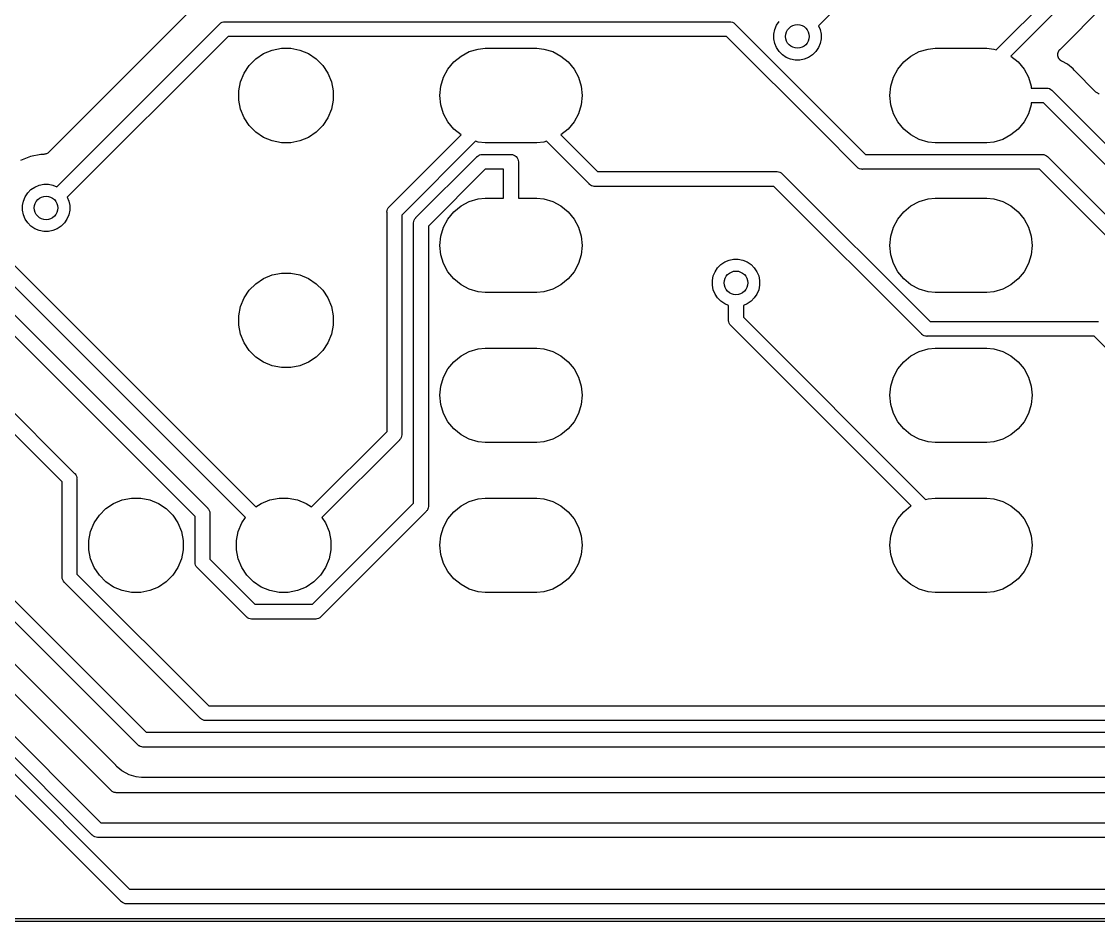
# Model space of a CAD drawing. Extents: x 19 to 115, y -142 to -17.
# Drawn here: x 29.81 to 48.05, y -142.26 to -127.02 of the extents above; entities that cross this region are included whole.
import ezdxf

# ---------------------------------------------------------------- set-up
doc = ezdxf.new("R2010")
doc.units = 0
doc.layers.add('BLACK', color=7, linetype='CONTINUOUS')

msp = doc.modelspace()

# ---------------------------------------------------------------- linework, layer by layer
at = {"layer": 'BLACK', "linetype": 'CONTINUOUS'}
for p, q in [((46.3189, -127.494), (47.6, -126.213)), ((47.809, -126.358), (46.5657, -127.601)), ((43.829, -126.567), (43.3083, -127.088)), ((32.782, -126.724), (30.276, -129.23)), ((47.3973, -127.488), (48.1462, -126.739)), ((30.4071, -129.817), (33.1633, -127.061)), ((33.1633, -127.061), (33.1672, -127.056)), ((33.1672, -127.056), (33.172, -127.052)), ((33.172, -127.052), (33.1854, -127.041)), ((33.172, -127.052), (33.172, -127.052)), ((33.1854, -127.041), (33.1862, -127.041)), ((33.1862, -127.041), (33.2079, -127.029)), ((33.2079, -127.029), (33.2315, -127.022)), ((33.2315, -127.022), (33.2499, -127.02)), ((33.2499, -127.02), (33.256, -127.019)), ((33.2499, -127.02), (33.2499, -127.02)), ((33.256, -127.019), (33.2621, -127.02)), ((33.2621, -127.02), (41.7949, -127.02)), ((41.7949, -127.02), (41.801, -127.019)), ((41.801, -127.019), (41.8071, -127.02)), ((41.8071, -127.02), (41.8071, -127.02)), ((41.8071, -127.02), (41.8255, -127.022)), ((41.8255, -127.022), (41.8491, -127.029)), ((41.8491, -127.029), (41.8708, -127.041)), ((41.8708, -127.041), (41.8898, -127.056)), ((41.8898, -127.056), (41.8937, -127.061)), ((41.8937, -127.061), (43.5267, -128.694)), ((42.5657, -127.152), (42.5959, -127.08)), ((42.5959, -127.08), (42.6397, -127.014)), ((43.3083, -127.088), (43.335, -127.152)), ((25.83, -127.293), (33.7792, -135.242)), ((33.3078, -127.27), (30.5839, -129.994)), ((41.7492, -127.27), (33.3078, -127.27)), ((43.3499, -128.871), (41.7492, -127.27)), ((42.5504, -127.23), (42.5657, -127.152)), ((42.5504, -127.308), (42.5504, -127.23)), ((43.335, -127.152), (43.3504, -127.23)), ((43.3504, -127.23), (43.3504, -127.308)), ((33.6024, -135.419), (25.621, -127.438)), ((34.0566, -127.501), (34.2112, -127.47)), ((34.2112, -127.47), (34.3688, -127.47)), ((34.3688, -127.47), (34.5234, -127.501)), ((37.5432, -127.482), (37.6607, -127.47)), ((37.6607, -127.47), (38.5393, -127.47)), ((38.5393, -127.47), (38.6568, -127.482)), ((42.5657, -127.386), (42.5504, -127.308)), ((42.5959, -127.459), (42.5657, -127.386)), ((42.6397, -127.524), (42.5959, -127.459)), ((43.3048, -127.459), (43.2611, -127.524)), ((43.335, -127.386), (43.3048, -127.459)), ((43.3504, -127.308), (43.335, -127.386)), ((45.1632, -127.482), (45.2807, -127.47)), ((45.2807, -127.47), (46.1593, -127.47)), ((46.1593, -127.47), (46.2768, -127.482)), ((33.6686, -127.76), (33.78, -127.649)), ((33.78, -127.649), (33.9111, -127.561)), ((33.9111, -127.561), (34.0566, -127.501)), ((34.5234, -127.501), (34.6689, -127.561)), ((34.6689, -127.561), (34.8, -127.649)), ((34.8, -127.649), (34.9114, -127.76)), ((37.1316, -127.702), (37.2534, -127.602)), ((37.2534, -127.602), (37.3924, -127.527)), ((37.3924, -127.527), (37.5432, -127.482)), ((38.6568, -127.482), (38.8076, -127.527)), ((38.8076, -127.527), (38.9466, -127.602)), ((38.9466, -127.602), (39.0684, -127.702)), ((42.6954, -127.58), (42.6397, -127.524)), ((42.7609, -127.624), (42.6954, -127.58)), ((42.8337, -127.654), (42.7609, -127.624)), ((42.911, -127.669), (42.8337, -127.654)), ((43.067, -127.654), (42.9898, -127.669)), ((43.1398, -127.624), (43.067, -127.654)), ((43.2053, -127.58), (43.1398, -127.624)), ((43.2611, -127.524), (43.2053, -127.58)), ((44.7516, -127.702), (44.8734, -127.602)), ((44.8734, -127.602), (45.0124, -127.527)), ((45.0124, -127.527), (45.1632, -127.482)), ((46.2768, -127.482), (46.3189, -127.494)), ((46.5657, -127.601), (46.5666, -127.602)), ((46.5666, -127.602), (46.6884, -127.702)), ((47.3601, -127.577), (47.3607, -127.571)), ((47.3606, -127.583), (47.3601, -127.577)), ((47.3606, -127.589), (47.3606, -127.583)), ((47.3618, -127.595), (47.3606, -127.589)), ((47.3607, -127.571), (47.3608, -127.564)), ((47.3608, -127.564), (47.362, -127.558)), ((47.3624, -127.602), (47.3618, -127.595)), ((47.362, -127.558), (47.3626, -127.553)), ((47.3641, -127.608), (47.3624, -127.602)), ((47.3626, -127.553), (47.3645, -127.546)), ((47.3652, -127.613), (47.3641, -127.608)), ((47.3645, -127.546), (47.3658, -127.54)), ((47.3676, -127.619), (47.3652, -127.613)), ((47.3658, -127.54), (47.3681, -127.535)), ((47.3695, -127.626), (47.3676, -127.619)), ((47.3681, -127.535), (47.3698, -127.529)), ((47.3722, -127.631), (47.3695, -127.626)), ((47.3698, -127.529), (47.3729, -127.523)), ((47.3744, -127.636), (47.3722, -127.631)), ((47.3729, -127.523), (47.3755, -127.517)), ((47.378, -127.642), (47.3744, -127.636)), ((47.3755, -127.517), (47.3788, -127.512)), ((47.381, -127.648), (47.378, -127.642)), ((47.3788, -127.512), (47.3815, -127.507)), ((47.3847, -127.652), (47.381, -127.648)), ((47.3815, -127.507), (47.3857, -127.502)), ((47.3879, -127.657), (47.3847, -127.652)), ((47.3857, -127.502), (47.3894, -127.497)), ((47.3925, -127.662), (47.3879, -127.657)), ((47.3894, -127.497), (47.3936, -127.492)), ((47.3966, -127.667), (47.3925, -127.662)), ((47.3936, -127.492), (47.3973, -127.488)), ((32.75, -135.402), (25.171, -127.823)), ((25.38, -127.678), (32.9591, -135.257)), ((33.581, -127.891), (33.6686, -127.76)), ((34.9114, -127.76), (34.999, -127.891)), ((36.9573, -127.962), (37.0316, -127.823)), ((37.0316, -127.823), (37.1316, -127.702)), ((39.0684, -127.702), (39.1684, -127.823)), ((39.1684, -127.823), (39.2427, -127.962)), ((42.9898, -127.669), (42.911, -127.669)), ((44.5773, -127.962), (44.6516, -127.823)), ((44.6516, -127.823), (44.7516, -127.702)), ((46.6884, -127.702), (46.7884, -127.823)), ((46.7884, -127.823), (46.8627, -127.962)), ((47.4011, -127.671), (47.3966, -127.667)), ((47.4052, -127.675), (47.4011, -127.671)), ((47.4106, -127.679), (47.4052, -127.675)), ((47.4157, -127.683), (47.4106, -127.679)), ((47.4208, -127.686), (47.4157, -127.683)), ((47.4256, -127.689), (47.4208, -127.686)), ((47.4272, -127.69), (47.4256, -127.689)), ((47.5234, -127.741), (47.4272, -127.69)), ((47.6198, -127.82), (47.5234, -127.741)), ((47.6356, -127.84), (47.6198, -127.82)), ((47.6394, -127.843), (47.6356, -127.84)), ((47.6428, -127.848), (47.6394, -127.843)), ((33.5207, -128.037), (33.581, -127.891)), ((34.999, -127.891), (35.0593, -128.037)), ((36.9116, -128.113), (36.9573, -127.962)), ((39.2427, -127.962), (39.2884, -128.113)), ((44.5316, -128.113), (44.5773, -127.962)), ((46.8627, -127.962), (46.9084, -128.113)), ((47.644, -127.849), (47.6428, -127.848)), ((48.0066, -128.211), (47.644, -127.849)), ((33.49, -128.191), (33.5207, -128.037)), ((33.49, -128.349), (33.49, -128.191)), ((35.0593, -128.037), (35.09, -128.191)), ((35.09, -128.191), (35.09, -128.349)), ((36.8961, -128.27), (36.9116, -128.113)), ((39.2884, -128.113), (39.3039, -128.27)), ((44.5161, -128.27), (44.5316, -128.113)), ((46.9084, -128.113), (46.9116, -128.145)), ((46.9116, -128.145), (47.1639, -128.145)), ((47.1639, -128.145), (47.17, -128.144)), ((47.17, -128.144), (47.1761, -128.145)), ((47.1761, -128.145), (47.1761, -128.145)), ((47.1761, -128.145), (47.1945, -128.147)), ((47.1945, -128.147), (47.2181, -128.154)), ((47.2181, -128.154), (47.2398, -128.166)), ((47.2398, -128.166), (47.2588, -128.181)), ((47.2588, -128.181), (47.2627, -128.186)), ((47.2627, -128.186), (48.3468, -129.27)), ((33.5207, -128.503), (33.49, -128.349)), ((35.09, -128.349), (35.0593, -128.503)), ((36.9116, -128.427), (36.8961, -128.27)), ((39.3039, -128.27), (39.2884, -128.427)), ((44.5316, -128.427), (44.5161, -128.27)), ((48.0159, -128.219), (48.0066, -128.211)), ((48.0253, -128.227), (48.0159, -128.219)), ((48.0255, -128.227), (48.0253, -128.227)), ((48.0258, -128.227), (48.0255, -128.227)), ((48.0364, -128.233), (48.0258, -128.227)), ((48.0471, -128.239), (48.0364, -128.233)), ((48.0474, -128.239), (48.0471, -128.239)), ((48.0476, -128.239), (48.0474, -128.239)), ((48.059, -128.242), (48.0476, -128.239)), ((33.581, -128.649), (33.5207, -128.503)), ((35.0593, -128.503), (34.999, -128.649)), ((36.9573, -128.578), (36.9116, -128.427)), ((39.2884, -128.427), (39.2427, -128.578)), ((44.5773, -128.578), (44.5316, -128.427)), ((46.9084, -128.427), (46.8627, -128.578)), ((46.9116, -128.395), (46.9084, -128.427)), ((47.1182, -128.395), (46.9116, -128.395)), ((48.2023, -129.479), (47.1182, -128.395)), ((24.7776, -128.741), (30.709, -134.672)), ((33.6686, -128.78), (33.581, -128.649)), ((34.999, -128.649), (34.9114, -128.78)), ((37.0316, -128.717), (36.9573, -128.578)), ((37.1316, -128.838), (37.0316, -128.717)), ((39.1684, -128.717), (39.0684, -128.838)), ((39.2427, -128.578), (39.1684, -128.717)), ((43.5267, -128.694), (43.5267, -128.694)), ((43.5267, -128.694), (44.1028, -129.27)), ((44.6516, -128.717), (44.5773, -128.578)), ((44.7516, -128.838), (44.6516, -128.717)), ((46.7884, -128.717), (46.6884, -128.838)), ((46.8627, -128.578), (46.7884, -128.717)), ((30.5, -134.817), (24.6008, -128.918)), ((33.78, -128.891), (33.6686, -128.78)), ((33.9111, -128.979), (33.78, -128.891)), ((34.8, -128.891), (34.6689, -128.979)), ((34.9114, -128.78), (34.8, -128.891)), ((36.0409, -130.152), (37.2543, -128.939)), ((37.2534, -128.938), (37.1316, -128.838)), ((37.2543, -128.939), (37.2534, -128.938)), ((38.9466, -128.938), (38.9457, -128.939)), ((38.9457, -128.939), (39.5668, -129.56)), ((39.0684, -128.838), (38.9466, -128.938)), ((43.35, -128.871), (43.3499, -128.871)), ((43.9583, -129.479), (43.35, -128.871)), ((44.8734, -128.938), (44.7516, -128.838)), ((45.0124, -129.013), (44.8734, -128.938)), ((46.5666, -128.938), (46.4276, -129.013)), ((46.6884, -128.838), (46.5666, -128.938)), ((34.0566, -129.039), (33.9111, -128.979)), ((34.2112, -129.07), (34.0566, -129.039)), ((34.3688, -129.07), (34.2112, -129.07)), ((34.5234, -129.039), (34.3688, -129.07)), ((34.6689, -128.979), (34.5234, -129.039)), ((37.5011, -129.046), (36.25, -130.297)), ((37.5432, -129.058), (37.5011, -129.046)), ((37.6607, -129.07), (37.5432, -129.058)), ((38.5393, -129.07), (37.6607, -129.07)), ((38.6568, -129.058), (38.5393, -129.07)), ((38.6989, -129.046), (38.6568, -129.058)), ((39.4223, -129.769), (38.6989, -129.046)), ((45.1632, -129.058), (45.0124, -129.013)), ((45.2807, -129.07), (45.1632, -129.058)), ((46.1593, -129.07), (45.2807, -129.07)), ((46.2768, -129.058), (46.1593, -129.07)), ((46.4276, -129.013), (46.2768, -129.058)), ((29.9611, -129.302), (29.7959, -129.37)), ((30.1366, -129.267), (29.9611, -129.302)), ((30.1862, -129.267), (30.1366, -129.267)), ((30.1979, -129.266), (30.1862, -129.267)), ((30.2096, -129.265), (30.1979, -129.266)), ((30.2102, -129.265), (30.2096, -129.265)), ((30.2109, -129.265), (30.2102, -129.265)), ((30.2221, -129.261), (30.2109, -129.265)), ((30.2334, -129.258), (30.2221, -129.261)), ((30.234, -129.258), (30.2334, -129.258)), ((30.2346, -129.257), (30.234, -129.258)), ((30.245, -129.252), (30.2346, -129.257)), ((30.2554, -129.247), (30.245, -129.252)), ((30.2559, -129.246), (30.2554, -129.247)), ((30.2565, -129.246), (30.2559, -129.246)), ((30.2656, -129.238), (30.2565, -129.246)), ((30.2747, -129.231), (30.2656, -129.238)), ((30.2757, -129.23), (30.2747, -129.231)), ((30.276, -129.23), (30.2757, -129.23)), ((30.2757, -129.23), (30.2757, -129.23)), ((30.2757, -129.23), (30.2757, -129.23)), ((37.5226, -129.306), (37.5273, -129.302)), ((37.5273, -129.302), (37.5416, -129.291)), ((37.5273, -129.302), (37.5273, -129.302)), ((37.5416, -129.291), (37.5633, -129.279)), ((37.5633, -129.279), (37.5663, -129.278)), ((37.5663, -129.278), (37.5869, -129.272)), ((37.5869, -129.272), (37.6053, -129.27)), ((37.6053, -129.27), (37.6114, -129.269)), ((37.6053, -129.27), (37.6053, -129.27)), ((37.6114, -129.269), (37.6175, -129.27)), ((37.6175, -129.27), (38.0939, -129.27)), ((38.0939, -129.27), (38.1, -129.269)), ((38.1, -129.269), (38.1061, -129.27)), ((38.1061, -129.27), (38.1245, -129.272)), ((38.1245, -129.272), (38.1481, -129.279)), ((38.1481, -129.279), (38.1698, -129.291)), ((38.1698, -129.291), (38.1888, -129.306)), ((44.1028, -129.27), (47.0929, -129.27)), ((47.0929, -129.27), (47.099, -129.269)), ((47.099, -129.269), (47.1051, -129.27)), ((47.1051, -129.27), (47.1051, -129.27)), ((47.1051, -129.27), (47.1235, -129.272)), ((47.1235, -129.272), (47.1471, -129.279)), ((47.1471, -129.279), (47.1688, -129.291)), ((47.1688, -129.291), (47.1878, -129.306)), ((36.4909, -130.339), (37.5187, -129.311)), ((37.5187, -129.311), (37.5226, -129.306)), ((38.1888, -129.306), (38.2044, -129.325)), ((38.2044, -129.325), (38.216, -129.347)), ((38.216, -129.347), (38.2232, -129.371)), ((38.2232, -129.371), (38.2256, -129.395)), ((38.2256, -129.395), (38.225, -129.401)), ((38.225, -129.401), (38.225, -130.01)), ((43.9622, -129.484), (43.9583, -129.479)), ((43.967, -129.488), (43.9622, -129.484)), ((47.1878, -129.306), (47.1917, -129.311)), ((47.1917, -129.311), (48.7108, -130.83)), ((37.6632, -129.52), (36.7, -130.483)), ((37.975, -129.52), (37.6632, -129.52)), ((37.975, -130.01), (37.975, -129.52)), ((39.5668, -129.56), (42.5979, -129.56)), ((42.5979, -129.56), (42.604, -129.559)), ((42.604, -129.559), (42.6101, -129.56)), ((42.6101, -129.56), (42.6101, -129.56)), ((42.6101, -129.56), (42.6285, -129.562)), ((42.6285, -129.562), (42.6521, -129.569)), ((42.6521, -129.569), (42.6738, -129.581)), ((42.6738, -129.581), (42.6928, -129.596)), ((42.6928, -129.596), (42.6967, -129.601)), ((42.6967, -129.601), (45.1958, -132.1)), ((43.9812, -129.499), (43.967, -129.488)), ((43.9929, -129.506), (43.9812, -129.499)), ((44.0029, -129.511), (43.9929, -129.506)), ((44.0265, -129.518), (44.0029, -129.511)), ((44.0449, -129.52), (44.0265, -129.518)), ((44.051, -129.521), (44.0449, -129.52)), ((44.0449, -129.52), (44.0449, -129.52)), ((44.0571, -129.52), (44.051, -129.521)), ((47.0472, -129.52), (44.0571, -129.52)), ((48.5663, -131.039), (47.0472, -129.52)), ((29.971, -129.864), (30.0365, -129.821)), ((30.0365, -129.821), (30.1093, -129.79)), ((30.1093, -129.79), (30.1866, -129.775)), ((30.1866, -129.775), (30.2654, -129.775)), ((30.2654, -129.775), (30.3427, -129.79)), ((30.3427, -129.79), (30.4071, -129.817)), ((39.4262, -129.774), (39.4223, -129.769)), ((39.4309, -129.778), (39.4262, -129.774)), ((39.4452, -129.789), (39.4309, -129.778)), ((39.4608, -129.798), (39.4452, -129.789)), ((39.4669, -129.801), (39.4608, -129.798)), ((39.4905, -129.808), (39.4669, -129.801)), ((39.5089, -129.81), (39.4905, -129.808)), ((39.515, -129.811), (39.5089, -129.81)), ((39.5089, -129.81), (39.5089, -129.81)), ((39.5211, -129.81), (39.515, -129.811)), ((42.5522, -129.81), (39.5211, -129.81)), ((45.0513, -132.309), (42.5522, -129.81)), ((29.8414, -130.058), (29.8715, -129.986)), ((29.8715, -129.986), (29.9153, -129.92)), ((29.9153, -129.92), (29.971, -129.864)), ((30.5839, -129.994), (30.6106, -130.058)), ((37.3924, -130.067), (37.5432, -130.022)), ((37.5432, -130.022), (37.6607, -130.01)), ((37.6607, -130.01), (37.975, -130.01)), ((38.225, -130.01), (38.5393, -130.01)), ((38.5393, -130.01), (38.6568, -130.022)), ((38.6568, -130.022), (38.8076, -130.067)), ((45.0124, -130.067), (45.1632, -130.022)), ((45.1632, -130.022), (45.2807, -130.01)), ((45.2807, -130.01), (46.1593, -130.01)), ((46.1593, -130.01), (46.2768, -130.022)), ((46.2768, -130.022), (46.4276, -130.067)), ((29.826, -130.136), (29.8414, -130.058)), ((29.826, -130.214), (29.826, -130.136)), ((29.8414, -130.292), (29.826, -130.214)), ((30.6106, -130.058), (30.626, -130.136)), ((30.626, -130.214), (30.6106, -130.292)), ((30.626, -130.136), (30.626, -130.214)), ((36.0018, -130.221), (36.0089, -130.197)), ((36.0089, -130.197), (36.0205, -130.175)), ((36.0205, -130.175), (36.0323, -130.161)), ((36.0323, -130.161), (36.0362, -130.156)), ((36.0323, -130.161), (36.0323, -130.161)), ((36.0362, -130.156), (36.0409, -130.152)), ((37.1316, -130.242), (37.2534, -130.142)), ((37.2534, -130.142), (37.3924, -130.067)), ((38.8076, -130.067), (38.9466, -130.142)), ((38.9466, -130.142), (39.0684, -130.242)), ((44.7516, -130.242), (44.8734, -130.142)), ((44.8734, -130.142), (45.0124, -130.067)), ((46.4276, -130.067), (46.5666, -130.142)), ((46.5666, -130.142), (46.6884, -130.242)), ((29.8715, -130.364), (29.8414, -130.292)), ((29.9153, -130.43), (29.8715, -130.364)), ((30.5805, -130.364), (30.5367, -130.43)), ((30.6106, -130.292), (30.5805, -130.364)), ((35.9994, -130.245), (36.0018, -130.221)), ((36, -130.251), (35.9994, -130.245)), ((36, -133.963), (36, -130.251)), ((36.25, -130.297), (36.25, -134.009)), ((36.4518, -130.407), (36.4589, -130.383)), ((36.4589, -130.383), (36.4706, -130.362)), ((36.4706, -130.362), (36.4862, -130.343)), ((36.4862, -130.343), (36.4909, -130.339)), ((36.9573, -130.502), (37.0316, -130.363)), ((37.0316, -130.363), (37.1316, -130.242)), ((39.0684, -130.242), (39.1684, -130.363)), ((39.1684, -130.363), (39.2427, -130.502)), ((44.5773, -130.502), (44.6516, -130.363)), ((44.6516, -130.363), (44.7516, -130.242)), ((46.6884, -130.242), (46.7884, -130.363)), ((46.7884, -130.363), (46.8627, -130.502)), ((20.445, -130.52), (31.6414, -141.716)), ((29.971, -130.486), (29.9153, -130.43)), ((30.0365, -130.529), (29.971, -130.486)), ((30.1093, -130.56), (30.0365, -130.529)), ((30.1866, -130.575), (30.1093, -130.56)), ((30.2654, -130.575), (30.1866, -130.575)), ((30.3427, -130.56), (30.2654, -130.575)), ((30.4155, -130.529), (30.3427, -130.56)), ((30.481, -130.486), (30.4155, -130.529)), ((30.5367, -130.43), (30.481, -130.486)), ((36.4494, -130.431), (36.45, -130.425)), ((36.45, -130.438), (36.4494, -130.431)), ((36.45, -130.425), (36.4518, -130.407)), ((36.45, -130.425), (36.45, -130.425)), ((36.45, -135.178), (36.45, -130.438)), ((36.7, -130.483), (36.7, -135.224)), ((36.9116, -130.653), (36.9573, -130.502)), ((39.2427, -130.502), (39.2884, -130.653)), ((44.5316, -130.653), (44.5773, -130.502)), ((46.8627, -130.502), (46.9084, -130.653)), ((31.4969, -141.925), (20.2359, -130.664)), ((36.8961, -130.81), (36.9116, -130.653)), ((39.2884, -130.653), (39.3039, -130.81)), ((44.5161, -130.81), (44.5316, -130.653)), ((46.9084, -130.653), (46.9239, -130.81)), ((36.9116, -130.967), (36.8961, -130.81)), ((39.3039, -130.81), (39.2884, -130.967)), ((44.5316, -130.967), (44.5161, -130.81)), ((46.9239, -130.81), (46.9084, -130.967)), ((36.9573, -131.118), (36.9116, -130.967)), ((37.0316, -131.257), (36.9573, -131.118)), ((39.2427, -131.118), (39.1684, -131.257)), ((39.2884, -130.967), (39.2427, -131.118)), ((41.655, -131.134), (41.7205, -131.091)), ((41.7205, -131.091), (41.7933, -131.06)), ((41.7933, -131.06), (41.8706, -131.045)), ((41.8706, -131.045), (41.9494, -131.045)), ((41.9494, -131.045), (42.0267, -131.06)), ((42.0267, -131.06), (42.0995, -131.091)), ((42.0995, -131.091), (42.165, -131.134)), ((44.5773, -131.118), (44.5316, -130.967)), ((44.6516, -131.257), (44.5773, -131.118)), ((46.8627, -131.118), (46.7884, -131.257)), ((46.9084, -130.967), (46.8627, -131.118)), ((34.0566, -131.311), (34.2112, -131.28)), ((34.2112, -131.28), (34.3688, -131.28)), ((34.3688, -131.28), (34.5234, -131.311)), ((37.1316, -131.378), (37.0316, -131.257)), ((39.1684, -131.257), (39.0684, -131.378)), ((41.5254, -131.328), (41.5555, -131.256)), ((41.5555, -131.256), (41.5993, -131.19)), ((41.5993, -131.19), (41.655, -131.134)), ((42.165, -131.134), (42.2207, -131.19)), ((42.2207, -131.19), (42.2645, -131.256)), ((42.2645, -131.256), (42.2946, -131.328)), ((44.7516, -131.378), (44.6516, -131.257)), ((46.7884, -131.257), (46.6884, -131.378)), ((33.6686, -131.57), (33.78, -131.459)), ((33.78, -131.459), (33.9111, -131.371)), ((33.9111, -131.371), (34.0566, -131.311)), ((34.5234, -131.311), (34.6689, -131.371)), ((34.6689, -131.371), (34.8, -131.459)), ((34.8, -131.459), (34.9114, -131.57)), ((37.2534, -131.478), (37.1316, -131.378)), ((37.3924, -131.553), (37.2534, -131.478)), ((38.9466, -131.478), (38.8076, -131.553)), ((39.0684, -131.378), (38.9466, -131.478)), ((41.51, -131.406), (41.5254, -131.328)), ((41.51, -131.484), (41.51, -131.406)), ((41.5254, -131.562), (41.51, -131.484)), ((42.2946, -131.328), (42.31, -131.406)), ((42.31, -131.484), (42.2946, -131.562)), ((42.31, -131.406), (42.31, -131.484)), ((44.8734, -131.478), (44.7516, -131.378)), ((45.0124, -131.553), (44.8734, -131.478)), ((46.5666, -131.478), (46.4276, -131.553)), ((46.6884, -131.378), (46.5666, -131.478)), ((33.581, -131.701), (33.6686, -131.57)), ((34.9114, -131.57), (34.999, -131.701)), ((37.5432, -131.598), (37.3924, -131.553)), ((37.6607, -131.61), (37.5432, -131.598)), ((38.5393, -131.61), (37.6607, -131.61)), ((38.6568, -131.598), (38.5393, -131.61)), ((38.8076, -131.553), (38.6568, -131.598)), ((41.5555, -131.634), (41.5254, -131.562)), ((41.5993, -131.7), (41.5555, -131.634)), ((42.2645, -131.634), (42.2207, -131.7)), ((42.2946, -131.562), (42.2645, -131.634)), ((45.1632, -131.598), (45.0124, -131.553)), ((45.2807, -131.61), (45.1632, -131.598)), ((46.1593, -131.61), (45.2807, -131.61)), ((46.2768, -131.598), (46.1593, -131.61)), ((46.4276, -131.553), (46.2768, -131.598)), ((33.49, -132.001), (33.5207, -131.847)), ((33.5207, -131.847), (33.581, -131.701)), ((34.999, -131.701), (35.0593, -131.847)), ((35.0593, -131.847), (35.09, -132.001)), ((41.655, -131.756), (41.5993, -131.7)), ((41.7205, -131.799), (41.655, -131.756)), ((41.785, -131.826), (41.7205, -131.799)), ((41.785, -132.074), (41.785, -131.826)), ((42.0995, -131.799), (42.035, -131.826)), ((42.035, -131.826), (42.035, -132.028)), ((42.165, -131.756), (42.0995, -131.799)), ((42.2207, -131.7), (42.165, -131.756)), ((33.49, -132.159), (33.49, -132.001)), ((35.09, -132.001), (35.09, -132.159)), ((42.035, -132.028), (45.1211, -135.114)), ((22.68, -132.118), (31.1528, -140.591)), ((33.5207, -132.313), (33.49, -132.159)), ((35.09, -132.159), (35.0593, -132.313)), ((41.7844, -132.08), (41.785, -132.074)), ((41.785, -132.086), (41.7844, -132.08)), ((41.7858, -132.094), (41.785, -132.086)), ((41.7868, -132.105), (41.7858, -132.094)), ((41.794, -132.128), (41.7868, -132.105)), ((41.8056, -132.15), (41.794, -132.128)), ((41.8168, -132.163), (41.8056, -132.15)), ((41.8212, -132.169), (41.8168, -132.163)), ((41.8259, -132.173), (41.8212, -132.169)), ((44.8743, -135.221), (41.8259, -132.173)), ((45.1958, -132.1), (48.0207, -132.1)), ((48.0207, -132.1), (48.0268, -132.099)), ((48.0268, -132.099), (48.0329, -132.1)), ((48.0329, -132.1), (48.0329, -132.1)), ((48.0329, -132.1), (48.0513, -132.102)), ((31.0083, -140.8), (22.4709, -132.263)), ((33.581, -132.459), (33.5207, -132.313)), ((35.0593, -132.313), (34.999, -132.459)), ((45.0552, -132.314), (45.0513, -132.309)), ((45.0599, -132.318), (45.0552, -132.314)), ((45.0708, -132.327), (45.0599, -132.318)), ((45.0599, -132.318), (45.0599, -132.318)), ((45.0742, -132.329), (45.0708, -132.327)), ((45.0959, -132.341), (45.0742, -132.329)), ((45.1195, -132.348), (45.0959, -132.341)), ((45.1379, -132.35), (45.1195, -132.348)), ((45.144, -132.351), (45.1379, -132.35)), ((45.1379, -132.35), (45.1379, -132.35)), ((45.1501, -132.35), (45.144, -132.351)), ((47.975, -132.35), (45.1501, -132.35)), ((53.9941, -138.369), (47.975, -132.35)), ((33.6686, -132.59), (33.581, -132.459)), ((34.999, -132.459), (34.9114, -132.59)), ((37.3924, -132.607), (37.5432, -132.562)), ((37.5432, -132.562), (37.6607, -132.55)), ((37.6607, -132.55), (38.5393, -132.55)), ((38.5393, -132.55), (38.6568, -132.562)), ((38.6568, -132.562), (38.8076, -132.607)), ((45.0124, -132.607), (45.1632, -132.562)), ((45.1632, -132.562), (45.2807, -132.55)), ((45.2807, -132.55), (46.1593, -132.55)), ((46.1593, -132.55), (46.2768, -132.562)), ((46.2768, -132.562), (46.4276, -132.607)), ((33.78, -132.701), (33.6686, -132.59)), ((33.9111, -132.789), (33.78, -132.701)), ((34.8, -132.701), (34.6689, -132.789)), ((34.9114, -132.59), (34.8, -132.701)), ((37.1316, -132.782), (37.2534, -132.682)), ((37.2534, -132.682), (37.3924, -132.607)), ((38.8076, -132.607), (38.9466, -132.682)), ((38.9466, -132.682), (39.0684, -132.782)), ((44.7516, -132.782), (44.8734, -132.682)), ((44.8734, -132.682), (45.0124, -132.607)), ((46.4276, -132.607), (46.5666, -132.682)), ((46.5666, -132.682), (46.6884, -132.782)), ((34.0566, -132.849), (33.9111, -132.789)), ((34.2112, -132.88), (34.0566, -132.849)), ((34.3688, -132.88), (34.2112, -132.88)), ((34.5234, -132.849), (34.3688, -132.88)), ((34.6689, -132.789), (34.5234, -132.849)), ((36.9573, -133.042), (37.0316, -132.903)), ((37.0316, -132.903), (37.1316, -132.782)), ((39.0684, -132.782), (39.1684, -132.903)), ((39.1684, -132.903), (39.2427, -133.042)), ((44.5773, -133.042), (44.6516, -132.903)), ((44.6516, -132.903), (44.7516, -132.782)), ((46.6884, -132.782), (46.7884, -132.903)), ((46.7884, -132.903), (46.8627, -133.042)), ((36.9116, -133.193), (36.9573, -133.042)), ((39.2427, -133.042), (39.2884, -133.193)), ((44.5316, -133.193), (44.5773, -133.042)), ((46.8627, -133.042), (46.9084, -133.193)), ((36.8961, -133.35), (36.9116, -133.193)), ((39.2884, -133.193), (39.3039, -133.35)), ((44.5161, -133.35), (44.5316, -133.193)), ((46.9084, -133.193), (46.9239, -133.35)), ((36.9116, -133.507), (36.8961, -133.35)), ((39.3039, -133.35), (39.2884, -133.507)), ((44.5316, -133.507), (44.5161, -133.35)), ((46.9239, -133.35), (46.9084, -133.507)), ((36.9573, -133.658), (36.9116, -133.507)), ((37.0316, -133.797), (36.9573, -133.658)), ((39.2427, -133.658), (39.1684, -133.797)), ((39.2884, -133.507), (39.2427, -133.658)), ((44.5773, -133.658), (44.5316, -133.507)), ((44.6516, -133.797), (44.5773, -133.658)), ((46.8627, -133.658), (46.7884, -133.797)), ((46.9084, -133.507), (46.8627, -133.658)), ((37.1316, -133.918), (37.0316, -133.797)), ((39.1684, -133.797), (39.0684, -133.918)), ((44.7516, -133.918), (44.6516, -133.797)), ((46.7884, -133.797), (46.6884, -133.918)), ((34.7208, -135.242), (36, -133.963)), ((36.2482, -134.04), (36.2414, -134.062)), ((36.25, -134.021), (36.2482, -134.04)), ((36.25, -134.009), (36.2506, -134.015)), ((36.2506, -134.015), (36.25, -134.021)), ((36.25, -134.021), (36.25, -134.021)), ((37.2534, -134.018), (37.1316, -133.918)), ((37.3924, -134.093), (37.2534, -134.018)), ((38.9466, -134.018), (38.8076, -134.093)), ((39.0684, -133.918), (38.9466, -134.018)), ((44.8734, -134.018), (44.7516, -133.918)), ((45.0124, -134.093), (44.8734, -134.018)), ((46.5666, -134.018), (46.4276, -134.093)), ((46.6884, -133.918), (46.5666, -134.018)), ((36.209, -134.108), (34.8976, -135.419)), ((36.2138, -134.104), (36.209, -134.108)), ((36.2187, -134.098), (36.2138, -134.104)), ((36.2294, -134.085), (36.2187, -134.098)), ((36.241, -134.063), (36.2294, -134.085)), ((36.2414, -134.062), (36.241, -134.063)), ((37.5432, -134.138), (37.3924, -134.093)), ((37.6607, -134.15), (37.5432, -134.138)), ((38.5393, -134.15), (37.6607, -134.15)), ((38.6568, -134.138), (38.5393, -134.15)), ((38.8076, -134.093), (38.6568, -134.138)), ((45.1632, -134.138), (45.0124, -134.093)), ((45.2807, -134.15), (45.1632, -134.138)), ((46.1593, -134.15), (45.2807, -134.15)), ((46.2768, -134.138), (46.1593, -134.15)), ((46.4276, -134.093), (46.2768, -134.138)), ((30.709, -134.672), (30.7138, -134.676)), ((30.7138, -134.676), (30.7177, -134.681)), ((30.7177, -134.681), (30.7294, -134.695)), ((30.7294, -134.695), (30.7379, -134.711)), ((30.7379, -134.711), (30.741, -134.717)), ((30.741, -134.717), (30.7482, -134.74)), ((30.7482, -134.74), (30.75, -134.759)), ((30.75, -134.759), (30.75, -134.759)), ((30.75, -134.759), (30.7506, -134.765)), ((30.7506, -134.765), (30.75, -134.771)), ((30.75, -134.771), (30.75, -136.378)), ((30.5, -136.424), (30.5, -134.817)), ((31.3711, -135.181), (31.5166, -135.121)), ((31.5166, -135.121), (31.6712, -135.09)), ((31.6712, -135.09), (31.8288, -135.09)), ((31.8288, -135.09), (31.9834, -135.121)), ((31.9834, -135.121), (32.1289, -135.181)), ((33.8711, -135.181), (34.0166, -135.121)), ((34.0166, -135.121), (34.1712, -135.09)), ((34.1712, -135.09), (34.3288, -135.09)), ((34.3288, -135.09), (34.4834, -135.121)), ((34.4834, -135.121), (34.6289, -135.181)), ((37.3924, -135.147), (37.5432, -135.102)), ((37.5432, -135.102), (37.6607, -135.09)), ((37.6607, -135.09), (38.5393, -135.09)), ((38.5393, -135.09), (38.6568, -135.102)), ((38.6568, -135.102), (38.8076, -135.147)), ((45.1211, -135.114), (45.1632, -135.102)), ((45.1632, -135.102), (45.2807, -135.09)), ((45.2807, -135.09), (46.1593, -135.09)), ((46.1593, -135.09), (46.2768, -135.102)), ((46.2768, -135.102), (46.4276, -135.147)), ((31.1286, -135.38), (31.24, -135.269)), ((31.24, -135.269), (31.3711, -135.181)), ((32.1289, -135.181), (32.26, -135.269)), ((32.26, -135.269), (32.3714, -135.38)), ((32.9591, -135.257), (32.9638, -135.261)), ((32.9638, -135.261), (32.9677, -135.266)), ((32.9677, -135.266), (32.9677, -135.266)), ((32.9677, -135.266), (32.9732, -135.273)), ((32.9732, -135.273), (32.9794, -135.28)), ((32.9794, -135.28), (32.991, -135.302)), ((32.991, -135.302), (32.9982, -135.325)), ((33.7792, -135.242), (33.8711, -135.181)), ((34.6289, -135.181), (34.7208, -135.242)), ((34.7382, -136.89), (36.45, -135.178)), ((36.6638, -135.319), (36.659, -135.323)), ((36.6717, -135.309), (36.6638, -135.319)), ((36.6794, -135.3), (36.6717, -135.309)), ((36.691, -135.278), (36.6794, -135.3)), ((36.6927, -135.272), (36.691, -135.278)), ((36.6982, -135.255), (36.6927, -135.272)), ((36.7, -135.236), (36.6982, -135.255)), ((36.7, -135.224), (36.7006, -135.23)), ((36.7006, -135.23), (36.7, -135.236)), ((36.7, -135.236), (36.7, -135.236)), ((37.0316, -135.443), (37.1316, -135.322)), ((37.1316, -135.322), (37.2534, -135.222)), ((37.2534, -135.222), (37.3924, -135.147)), ((38.8076, -135.147), (38.9466, -135.222)), ((38.9466, -135.222), (39.0684, -135.322)), ((39.0684, -135.322), (39.1684, -135.443)), ((44.6516, -135.443), (44.7516, -135.322)), ((44.7516, -135.322), (44.8734, -135.222)), ((44.8734, -135.222), (44.8743, -135.221)), ((46.4276, -135.147), (46.5666, -135.222)), ((46.5666, -135.222), (46.6884, -135.322)), ((46.6884, -135.322), (46.7884, -135.443)), ((31.041, -135.511), (31.1286, -135.38)), ((32.3714, -135.38), (32.459, -135.511)), ((32.75, -136.174), (32.75, -135.402)), ((32.9982, -135.325), (33, -135.344)), ((33, -135.344), (33, -135.344)), ((33, -135.344), (33.0006, -135.35)), ((33.0006, -135.35), (33, -135.356)), ((33, -135.356), (33, -136.128)), ((33.541, -135.511), (33.6024, -135.419)), ((36.659, -135.323), (34.8827, -137.099)), ((34.8976, -135.419), (34.959, -135.511)), ((36.9573, -135.582), (37.0316, -135.443)), ((39.1684, -135.443), (39.2427, -135.582)), ((44.5773, -135.582), (44.6516, -135.443)), ((46.7884, -135.443), (46.8627, -135.582)), ((30.95, -135.811), (30.9807, -135.657)), ((30.9807, -135.657), (31.041, -135.511)), ((32.459, -135.511), (32.5193, -135.657)), ((32.5193, -135.657), (32.55, -135.811)), ((33.45, -135.811), (33.4807, -135.657)), ((33.4807, -135.657), (33.541, -135.511)), ((34.959, -135.511), (35.0193, -135.657)), ((35.0193, -135.657), (35.05, -135.811)), ((36.9116, -135.733), (36.9573, -135.582)), ((39.2427, -135.582), (39.2884, -135.733)), ((44.5316, -135.733), (44.5773, -135.582)), ((46.8627, -135.582), (46.9084, -135.733)), ((30.95, -135.969), (30.95, -135.811)), ((32.55, -135.811), (32.55, -135.969)), ((33.45, -135.969), (33.45, -135.811)), ((35.05, -135.811), (35.05, -135.969)), ((36.8961, -135.89), (36.9116, -135.733)), ((39.2884, -135.733), (39.3039, -135.89)), ((44.5161, -135.89), (44.5316, -135.733)), ((46.9084, -135.733), (46.9239, -135.89)), ((30.9807, -136.123), (30.95, -135.969)), ((32.55, -135.969), (32.5193, -136.123)), ((33.4807, -136.123), (33.45, -135.969)), ((35.05, -135.969), (35.0193, -136.123)), ((36.9116, -136.047), (36.8961, -135.89)), ((36.9573, -136.198), (36.9116, -136.047)), ((39.2884, -136.047), (39.2427, -136.198)), ((39.3039, -135.89), (39.2884, -136.047)), ((44.5316, -136.047), (44.5161, -135.89)), ((44.5773, -136.198), (44.5316, -136.047)), ((46.9084, -136.047), (46.8627, -136.198)), ((46.9239, -135.89), (46.9084, -136.047)), ((31.041, -136.269), (30.9807, -136.123)), ((32.5193, -136.123), (32.459, -136.269)), ((32.7494, -136.18), (32.75, -136.174)), ((32.75, -136.186), (32.7494, -136.18)), ((32.7518, -136.205), (32.75, -136.186)), ((32.75, -136.186), (32.75, -136.186)), ((32.759, -136.228), (32.7518, -136.205)), ((32.7706, -136.25), (32.759, -136.228)), ((33, -136.128), (33.7618, -136.89)), ((33.541, -136.269), (33.4807, -136.123)), ((35.0193, -136.123), (34.959, -136.269)), ((37.0316, -136.337), (36.9573, -136.198)), ((39.2427, -136.198), (39.1684, -136.337)), ((44.6516, -136.337), (44.5773, -136.198)), ((46.8627, -136.198), (46.7884, -136.337)), ((29.2226, -136.361), (31.9218, -139.06)), ((30.75, -136.378), (32.9818, -138.61)), ((31.1286, -136.4), (31.041, -136.269)), ((31.24, -136.511), (31.1286, -136.4)), ((32.3714, -136.4), (32.26, -136.511)), ((32.459, -136.269), (32.3714, -136.4)), ((32.7862, -136.269), (32.7706, -136.25)), ((32.791, -136.273), (32.7862, -136.269)), ((33.6173, -137.099), (32.791, -136.273)), ((33.6286, -136.4), (33.541, -136.269)), ((33.74, -136.511), (33.6286, -136.4)), ((34.8714, -136.4), (34.76, -136.511)), ((34.959, -136.269), (34.8714, -136.4)), ((37.1316, -136.458), (37.0316, -136.337)), ((39.1684, -136.337), (39.0684, -136.458)), ((44.7516, -136.458), (44.6516, -136.337)), ((46.7884, -136.337), (46.6884, -136.458)), ((31.7773, -139.269), (29.0458, -136.538)), ((30.4994, -136.43), (30.5, -136.424)), ((30.5018, -136.455), (30.4994, -136.43)), ((30.509, -136.478), (30.5018, -136.455)), ((30.5206, -136.5), (30.509, -136.478)), ((30.5323, -136.514), (30.5206, -136.5)), ((30.5362, -136.519), (30.5323, -136.514)), ((30.5409, -136.523), (30.5362, -136.519)), ((32.8373, -138.819), (30.5409, -136.523)), ((31.3711, -136.599), (31.24, -136.511)), ((31.5166, -136.659), (31.3711, -136.599)), ((32.1289, -136.599), (31.9834, -136.659)), ((32.26, -136.511), (32.1289, -136.599)), ((33.8711, -136.599), (33.74, -136.511)), ((34.0166, -136.659), (33.8711, -136.599)), ((34.6289, -136.599), (34.4834, -136.659)), ((34.76, -136.511), (34.6289, -136.599)), ((37.2534, -136.558), (37.1316, -136.458)), ((37.3924, -136.633), (37.2534, -136.558)), ((38.9466, -136.558), (38.8076, -136.633)), ((39.0684, -136.458), (38.9466, -136.558)), ((44.8734, -136.558), (44.7516, -136.458)), ((45.0124, -136.633), (44.8734, -136.558)), ((46.5666, -136.558), (46.4276, -136.633)), ((46.6884, -136.458), (46.5666, -136.558)), ((31.6712, -136.69), (31.5166, -136.659)), ((31.8288, -136.69), (31.6712, -136.69)), ((31.9834, -136.659), (31.8288, -136.69)), ((34.1712, -136.69), (34.0166, -136.659)), ((34.3288, -136.69), (34.1712, -136.69)), ((34.4834, -136.659), (34.3288, -136.69)), ((37.5432, -136.678), (37.3924, -136.633)), ((37.6607, -136.69), (37.5432, -136.678)), ((38.5393, -136.69), (37.6607, -136.69)), ((38.6568, -136.678), (38.5393, -136.69)), ((38.8076, -136.633), (38.6568, -136.678)), ((45.1632, -136.678), (45.0124, -136.633)), ((45.2807, -136.69), (45.1632, -136.678)), ((46.1593, -136.69), (45.2807, -136.69)), ((46.2768, -136.678), (46.1593, -136.69)), ((46.4276, -136.633), (46.2768, -136.678)), ((33.7618, -136.89), (34.7382, -136.89)), ((33.6212, -137.104), (33.6173, -137.099)), ((33.6259, -137.108), (33.6212, -137.104)), ((33.6349, -137.115), (33.6259, -137.108)), ((33.6259, -137.108), (33.6259, -137.108)), ((33.6402, -137.119), (33.6349, -137.115)), ((33.6619, -137.131), (33.6402, -137.119)), ((33.6855, -137.138), (33.6619, -137.131)), ((33.7039, -137.14), (33.6855, -137.138)), ((33.71, -137.141), (33.7039, -137.14)), ((33.7039, -137.14), (33.7039, -137.14)), ((33.7161, -137.14), (33.71, -137.141)), ((34.7839, -137.14), (33.7161, -137.14)), ((34.79, -137.141), (34.7839, -137.14)), ((34.7961, -137.14), (34.79, -137.141)), ((34.8145, -137.138), (34.7961, -137.14)), ((34.7961, -137.14), (34.7961, -137.14)), ((34.8381, -137.131), (34.8145, -137.138)), ((34.8598, -137.119), (34.8381, -137.131)), ((34.8788, -137.104), (34.8598, -137.119)), ((34.8827, -137.099), (34.8788, -137.104)), ((28.9887, -137.199), (31.396, -139.606)), ((31.326, -140.046), (28.6836, -137.403)), ((32.9818, -138.61), (66.4122, -138.61)), ((32.8412, -138.824), (32.8373, -138.819)), ((32.846, -138.828), (32.8412, -138.824)), ((32.8602, -138.839), (32.846, -138.828)), ((32.8699, -138.845), (32.8602, -138.839)), ((32.8819, -138.851), (32.8699, -138.845)), ((32.9055, -138.858), (32.8819, -138.851)), ((32.9239, -138.86), (32.9055, -138.858)), ((32.93, -138.861), (32.9239, -138.86)), ((32.9239, -138.86), (32.9239, -138.86)), ((32.9361, -138.86), (32.93, -138.861)), ((66.5019, -138.86), (32.9361, -138.86)), ((31.9218, -139.06), (81.7432, -139.06)), ((31.7812, -139.274), (31.7773, -139.269)), ((31.786, -139.278), (31.7812, -139.274)), ((31.7978, -139.287), (31.786, -139.278)), ((31.786, -139.278), (31.786, -139.278)), ((31.8002, -139.289), (31.7978, -139.287)), ((31.822, -139.301), (31.8002, -139.289)), ((31.8455, -139.308), (31.822, -139.301)), ((31.8639, -139.31), (31.8455, -139.308)), ((31.87, -139.311), (31.8639, -139.31)), ((31.8639, -139.31), (31.8639, -139.31)), ((31.8761, -139.31), (31.87, -139.311)), ((81.7889, -139.31), (31.8761, -139.31)), ((31.396, -139.606), (31.3973, -139.607)), ((31.3973, -139.607), (31.4006, -139.612)), ((31.4006, -139.612), (31.4044, -139.615)), ((31.4044, -139.615), (31.4203, -139.635)), ((31.4203, -139.635), (31.4396, -139.651)), ((31.4396, -139.651), (31.4396, -139.651)), ((31.4396, -139.651), (31.5103, -139.709)), ((31.5103, -139.709), (31.5103, -139.709)), ((31.5103, -139.709), (31.5166, -139.714)), ((31.5166, -139.714), (31.6266, -139.773)), ((31.6266, -139.773), (31.7459, -139.809)), ((31.7459, -139.809), (31.8451, -139.819)), ((31.8451, -139.819), (31.8451, -139.819)), ((31.8451, -139.819), (31.87, -139.821)), ((31.87, -139.821), (31.8949, -139.819)), ((31.8949, -139.819), (31.8967, -139.818)), ((31.8967, -139.818), (31.902, -139.819)), ((31.902, -139.819), (31.9073, -139.818)), ((31.9073, -139.818), (81.7577, -139.818)), ((31.3351, -140.053), (31.326, -140.046)), ((31.344, -140.061), (31.3351, -140.053)), ((31.3446, -140.061), (31.344, -140.061)), ((31.3452, -140.062), (31.3446, -140.061)), ((31.3555, -140.067), (31.3452, -140.062)), ((31.3658, -140.073), (31.3555, -140.067)), ((31.3664, -140.073), (31.3658, -140.073)), ((31.367, -140.073), (31.3664, -140.073)), ((31.3782, -140.077), (31.367, -140.073)), ((31.3894, -140.08), (31.3782, -140.077)), ((31.3901, -140.08), (31.3894, -140.08)), ((31.3907, -140.08), (31.3901, -140.08)), ((31.4024, -140.082), (31.3907, -140.08)), ((31.414, -140.083), (31.4024, -140.082)), ((31.4153, -140.083), (31.414, -140.083)), ((31.4154, -140.083), (31.4153, -140.083)), ((31.4158, -140.083), (31.4154, -140.083)), ((31.4154, -140.083), (31.4154, -140.083)), ((103.976, -140.083), (31.4158, -140.083)), ((31.1528, -140.591), (104.007, -140.591)), ((31.0122, -140.805), (31.0083, -140.8)), ((31.0169, -140.809), (31.0122, -140.805)), ((31.028, -140.818), (31.0169, -140.809)), ((31.0169, -140.809), (31.0169, -140.809)), ((31.0312, -140.82), (31.028, -140.818)), ((31.0529, -140.832), (31.0312, -140.82)), ((31.0765, -140.839), (31.0529, -140.832)), ((31.0949, -140.841), (31.0765, -140.839)), ((31.101, -140.842), (31.0949, -140.841)), ((31.0949, -140.841), (31.0949, -140.841)), ((31.1071, -140.841), (31.101, -140.842)), ((103.961, -140.841), (31.1071, -140.841)), ((31.6414, -141.716), (67.7413, -141.716)), ((31.5008, -141.93), (31.4969, -141.925)), ((31.5055, -141.934), (31.5008, -141.93)), ((31.5198, -141.945), (31.5055, -141.934)), ((31.5055, -141.934), (31.5055, -141.934)), ((31.5415, -141.957), (31.5198, -141.945)), ((31.5651, -141.964), (31.5415, -141.957)), ((31.5835, -141.966), (31.5651, -141.964)), ((31.5896, -141.967), (31.5835, -141.966)), ((31.5835, -141.966), (31.5835, -141.966)), ((31.5957, -141.966), (31.5896, -141.967)), ((67.787, -141.966), (31.5957, -141.966)), ((19.455, -142.215), (115.375, -142.215)), ((115.399, -142.265), (19.4312, -142.265))]:
    msp.add_line(p, q, dxfattribs=at)
at = {"layer": 'BLACK'}
for centre in [(42.9504, -127.269), (30.226, -130.175), (41.91, -131.445)]:
    msp.add_circle(centre, 0.2, dxfattribs=at)

doc.saveas('drawing.dxf')
